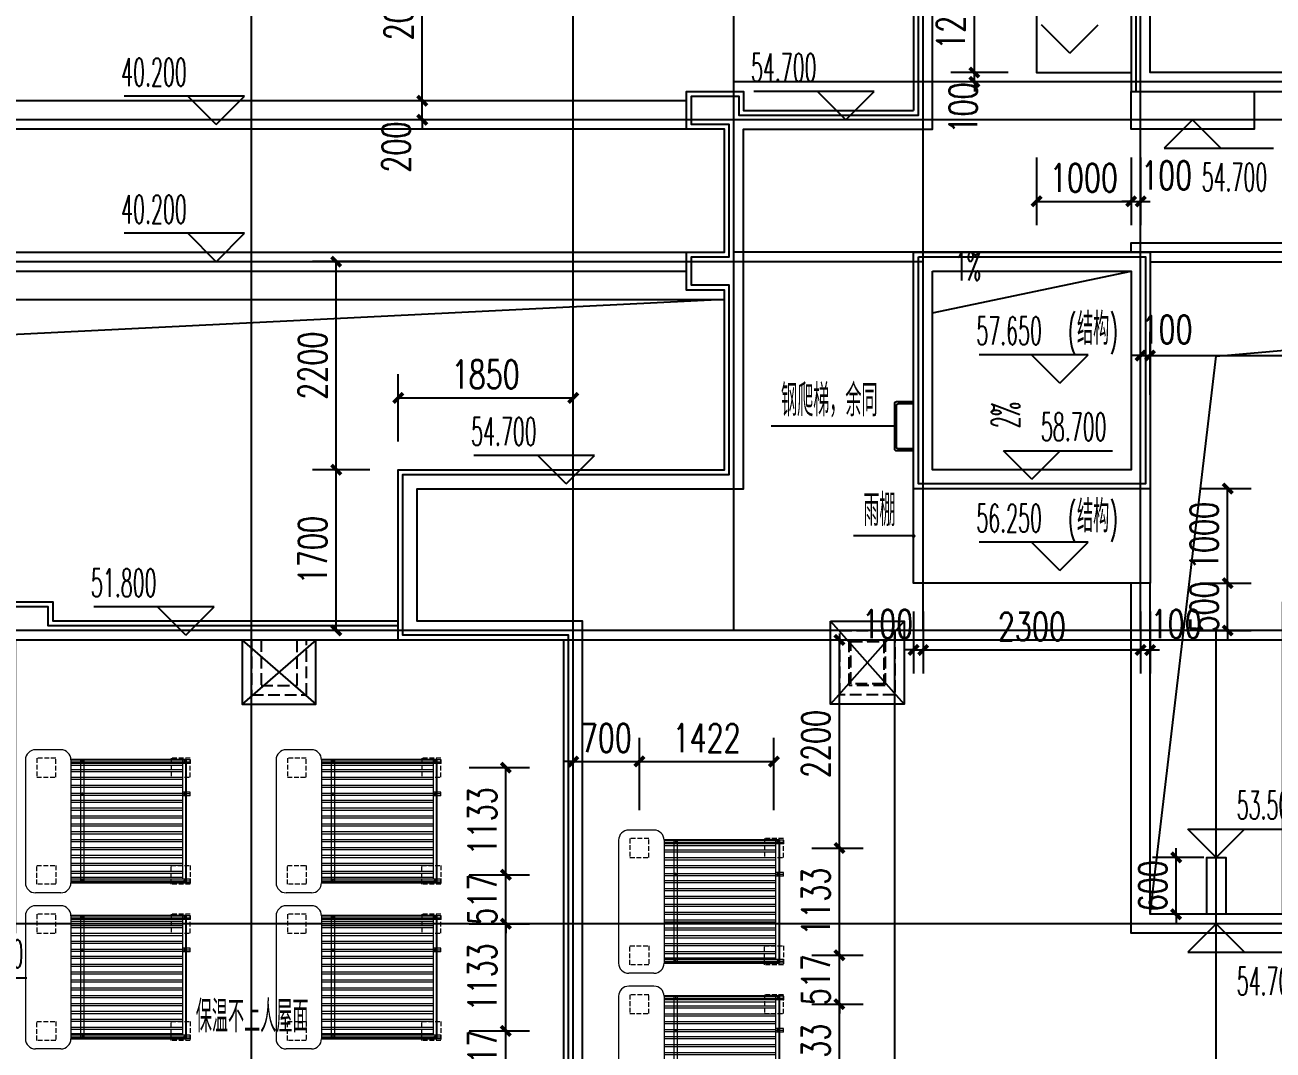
# Model space of a CAD drawing. Extents: x -59851 to 653804, y -249523 to 437614.
# Drawn here: x -33388 to -20191, y -224230 to -213392 of the extents above; entities that cross this region are included whole.
import ezdxf

# ---------------------------------------------------------------- set-up
doc = ezdxf.new("R2010")
doc.units = 0
doc.header["$LTSCALE"] = 1000
doc.header["$MEASUREMENT"] = 0
doc.linetypes.add('DASH', pattern=[0.35, 0.25, -0.1])
for name, color, linetype in [('A-ROOF', 7, 'Continuous'), ('A-屋顶', 4, 'Continuous'), ('A-洞口', 105, 'Continuous'), ('A-烟气道', 105, 'Continuous'), ('A-看线', 105, 'Continuous'), ('A-第三道尺寸线', 105, 'Continuous'), ('A-雨棚', 153, 'Continuous'), ('DIM_ELEV', 3, 'Continuous'), ('DIM_LEAD', 3, 'Continuous'), ('DIM_SYMB', 3, 'Continuous'), ('DOTE', 16, 'Continuous'), ('PUB_HATCH', 8, 'Continuous'), ('PUB_TEXT', 7, 'Continuous'), ('ys', 154, 'Continuous'), ('太阳能', 252, 'Continuous')]:
    doc.layers.add(name, color=color, linetype=linetype)
doc.styles.add('_TCH_DIM', font='SIMPLEX.shx', dxfattribs={"width": 0.7, "bigfont": 'GBCBIG.shx'})
doc.styles.add('_TCH_DIM_T3', font='SIMPLEX.shx', dxfattribs={"width": 0.705882, "bigfont": 'GBCBIG.shx'})
doc.styles.get("Standard").update_dxf_attribs({"font": 'gbenor.shx', "width": 0.7, "bigfont": 'gbcbig.shx'})
doc.dimstyles.new('_TCH_ARCH&&100', dxfattribs={"dimtxt": 297.5, "dimasz": 100, "dimexe": 250, "dimexo": 300, "dimgap": 100, "dimtad": 1, "dimdec": 0, "dimzin": 0, "dimdsep": 46, "dimtxsty": '_TCH_DIM_T3', "dimblk": 'ARCHTICK', "dimcen": 0.09, "dimclrt": 7, "dimazin": 2, "dimtfac": 1, "dimtdec": 0, "dimtix": 1, "dimtmove": 2, "dimatfit": 3, "dimfxl": 0, "dimtolj": 1, "dimtzin": 0, "dimarcsym": 0})

# ---------------------------------------------------------------- blocks, each defined once
blk = doc.blocks.new('A$C325959D2')
at = {"layer": '太阳能', "lineweight": 9}
for p, q in [((1673, 1742), (374, 1742)), ((267, 1368), (267, 1635)), ((1780, 1368), (1780, 1635)), ((1673, 1261), (374, 1261)), ((374, 0), (374, 1261)), ((394, 1261), (394, 0)), ((413, 0), (413, 1261)), ((431, 1261), (431, 78)), ((476, 1261), (476, 78)), ((497, 1261), (497, 78)), ((559, 1261), (559, 78)), ((580, 1261), (580, 78)), ((642, 1261), (642, 78)), ((664, 1261), (664, 78)), ((726, 1261), (726, 78)), ((747, 1261), (747, 78)), ((809, 1261), (809, 78)), ((830, 1261), (830, 78)), ((892, 1261), (892, 78)), ((914, 1261), (914, 78)), ((976, 1261), (976, 78)), ((997, 1261), (997, 78)), ((1059, 1261), (1059, 78)), ((1080, 1261), (1080, 78)), ((1142, 1261), (1142, 78)), ((1164, 1261), (1164, 78)), ((1226, 1261), (1226, 78)), ((1247, 1261), (1247, 78)), ((1301, 1261), (1301, 78)), ((1322, 1261), (1322, 78)), ((1384, 1261), (1384, 78)), ((1406, 1261), (1406, 78)), ((1467, 1261), (1467, 78)), ((1489, 1261), (1489, 78)), ((1551, 1261), (1551, 78)), ((1572, 1261), (1572, 78)), ((1616, 1261), (1616, 78)), ((1634, 0), (1634, 1261)), ((1653, 1261), (1653, 0)), ((1673, 0), (1673, 1261)), ((374, 1156), (1673, 1156)), ((374, 1120), (1673, 1120)), ((379, 1139), (409, 1139)), ((1297, 1139), (1327, 1139)), ((1668, 1139), (1638, 1139)), ((374, 0), (413, 0)), ((379, 59), (409, 59)), ((413, 78), (1673, 78)), ((413, 42), (1673, 42)), ((1292, 0), (1292, 78)), ((1292, 0), (1331, 0)), ((1297, 59), (1327, 59)), ((1312, 0), (1312, 78)), ((1331, 0), (1331, 78)), ((1673, 0), (1634, 0)), ((1668, 59), (1638, 59))]:
    blk.add_line(p, q, dxfattribs=at)
at = {"layer": '太阳能'}
for p, q in [((374, 42), (374, 1261)), ((1673, 42), (1673, 1261)), ((374, 42), (1673, 42))]:
    blk.add_line(p, q, dxfattribs=at)
at = {"layer": '太阳能', "color": 9, "linetype": 'DASH', "lineweight": 9, "ltscale": 0.2}
for points in [[(557, 1422), (357, 1422), (357, 1622), (557, 1622)], [(1490, 1422), (1690, 1422), (1690, 1622), (1490, 1622)], [(557, 0), (357, 0), (357, 200), (557, 200)], [(1490, 0), (1690, 0), (1690, 200), (1490, 200)]]:
    blk.add_lwpolyline(points, close=True, dxfattribs=at)
at = {"layer": '太阳能', "lineweight": 9}
for centre in [(394, 1139), (1312, 1139), (1653, 1139), (394, 59), (1312, 59), (1653, 59)]:
    blk.add_circle(centre, 8.68, dxfattribs=at)
for centre, start, end in [((374, 1635), 90, 180), ((1673, 1635), 360, 90), ((374, 1368), 180, 270), ((1673, 1368), 270, 360)]:
    blk.add_arc(centre, 107, start, end, dxfattribs=at)
blk = doc.blocks.new('no2wuding0329')
at = {"layer": 'A-ROOF'}
for points in [[(-25564, 24698), (-29214, 24698), (-29214, 24898), (-29814, 24898), (-29814, 21598), (-30614, 21598), (-30614, 15698), (-27214, 15698)], [(-25564, 24648), (-29264, 24648), (-29264, 24848), (-29764, 24848), (-29764, 21548), (-30564, 21548), (-30564, 15748), (-27214, 15748)], [(-25564, 24498), (-29464, 24498), (-29614, 24498), (-29614, 21398), (-30414, 21398), (-30414, 15898), (-27214, 15898)], [(-30164, 15698), (-30164, 14948), (-27214, 14948)]]:
    blk.add_lwpolyline(points, dxfattribs=at)
at = {"layer": 'A-ROOF', "linetype": 'DASH'}
blk.add_lwpolyline([(-30114, 15698), (-30114, 14998), (-27214, 14998)], dxfattribs=at)
at = {"layer": 'A-烟气道'}
for points in [[(-27214, 24498), (-27214, 23818), (-26434, 23818), (-26434, 24498)], [(-27214, 24498), (-26434, 23818)], [(-26434, 24498), (-27214, 23818)]]:
    blk.add_lwpolyline(points, dxfattribs=at)
at = {"layer": 'A-烟气道', "linetype": 'DASH', "ltscale": 0.5}
for points in [[(-27114, 24498), (-27114, 23918), (-26534, 23918), (-26534, 24498)], [(-27014, 24498), (-27014, 24018), (-26634, 24018), (-26634, 24498)]]:
    blk.add_lwpolyline(points, dxfattribs=at)
at = {"layer": 'DIM_ELEV'}
for p, q in [((-27509, 24848), (-28783, 24848)), ((-27809, 24548), (-28109, 24848)), ((-27809, 24548), (-27509, 24848)), ((-30464, 20626), (-30764, 20926)), ((-30764, 20926), (-29490, 20926)), ((-30464, 20626), (-30164, 20926)), ((-27749, 19278), (-28049, 19578)), ((-28049, 19578), (-26775, 19578)), ((-27749, 19278), (-27449, 19578)), ((-28489, 16148), (-29763, 16148)), ((-28789, 15848), (-29089, 16148)), ((-28789, 15848), (-28489, 16148)), ((-28057, 15339), (-29331, 15339)), ((-28357, 15039), (-28657, 15339)), ((-28357, 15039), (-28057, 15339))]:
    blk.add_line(p, q, dxfattribs=at)
at = {"layer": 'PUB_TEXT', "style": '_TCH_DIM'}
for s, height, width, p in [('51.800', 297.5, 0.494118, (-28813, 24953)), ('51.800', 297.5, 0.494118, (-30220, 21031)), ('50.510', 297.5, 0.494118, (-27505, 19683)), ('(', 298, 0.494118, (-26675, 19683)), ('结构', 337.6, 0.7, (-26577, 19683)), (')', 298, 0.494118, (-26233, 19683)), ('51.800', 297.5, 0.494118, (-29793, 16253)), ('50.400', 297.5, 0.494118, (-29361, 15444))]:
    blk.add_text(s, height=height, dxfattribs=dict(at, width=width)).set_placement(p)
at = {"layer": 'PUB_TEXT', "width": 0.7}
blk.add_text('保温不上人屋面', height=337.6, dxfattribs=at).set_placement((-27704, 20349))
blk = doc.blocks.new('18roof0330')
at = {"layer": 'A-ROOF'}
for points in [[(-23814, -101452), (-23814, -94302), (-25564, -94302), (-25564, -92502), (-22114, -92502), (-22114, -90602), (-22514, -90602), (-22514, -90202), (-22114, -90202), (-22114, -88902), (-22514, -88902), (-22514, -88502), (-21914, -88502), (-21914, -88702), (-20114, -88702)], [(-23764, -101452), (-23764, -94252), (-25514, -94252), (-25514, -92552), (-22064, -92552), (-22064, -90552), (-22464, -90552), (-22464, -90252), (-22064, -90252), (-22064, -88852), (-22464, -88852), (-22464, -88552), (-21964, -88552), (-21964, -88752), (-20114, -88752)], [(-23614, -101452), (-23614, -94102), (-25364, -94102), (-25364, -92702), (-21914, -92702), (-21914, -90402), (-21914, -88902), (-20114, -88902)], [(-17814, -90202), (-17814, -90102), (-5314, -90102), (-5314, -94302), (-16014, -94302), (-16014, -97402), (-17814, -97402), (-17814, -93702)], [(-17614, -90302), (-5514, -90302), (-5514, -94102), (-15614, -94102), (-15614, -93902), (-16214, -93902), (-16214, -97202), (-17614, -97202), (-17614, -93702)], [(-24914, -92702), (-21914, -92702), (-21914, -90602)], [(-24914, -92502), (-22114, -92502), (-22114, -90602)], [(-17014, -97202), (-17014, -96602), (-16814, -96602), (-16814, -97202)]]:
    blk.add_lwpolyline(points, dxfattribs=at)
at = {"layer": 'A-烟气道'}
blk.add_lwpolyline([(-20994, -94102), (-20214, -94102), (-20214, -94982), (-20994, -94982)], close=True, dxfattribs=at)
for points in [[(-20994, -94102), (-20214, -94982)], [(-20214, -94102), (-20994, -94982)]]:
    blk.add_lwpolyline(points, dxfattribs=at)
at = {"layer": 'A-烟气道', "linetype": 'DASH', "ltscale": 0.5}
for points in [[(-20894, -94202), (-20314, -94202), (-20314, -94882), (-20894, -94882)], [(-20794, -94302), (-20414, -94302), (-20414, -94782), (-20794, -94782)], [(-20779, -94317), (-20429, -94317), (-20429, -94767), (-20779, -94767)]]:
    blk.add_lwpolyline(points, close=True, dxfattribs=at)
at = {"layer": 'A-看线'}
blk.add_lwpolyline([(-17614, -97202), (-16916, -91300), (-5514, -90302)], dxfattribs=at)
at = {"layer": 'DIM_ELEV'}
for p, q in [((-20530, -88502), (-21804, -88502)), ((-20830, -88802), (-21130, -88502)), ((-20830, -88802), (-20530, -88502)), ((-23489, -92352), (-24763, -92352)), ((-23789, -92652), (-24089, -92352)), ((-23789, -92652), (-23489, -92352)), ((-16914, -96602), (-17214, -96302)), ((-17214, -96302), (-15940, -96302)), ((-16914, -96602), (-16614, -96302)), ((-16914, -97302), (-17214, -97602)), ((-16914, -97302), (-16614, -97602)), ((-17214, -97602), (-15940, -97602))]:
    blk.add_line(p, q, dxfattribs=at)
at = {"layer": 'PUB_TEXT', "style": '_TCH_DIM', "width": 0.494118}
for s, p in [('54.700', (-21834, -88397)), ('54.700', (-24793, -92247)), ('53.500', (-16698, -96197)), ('54.700', (-16698, -98057))]:
    blk.add_text(s, height=297.5, dxfattribs=at).set_placement(p)
blk = doc.blocks.new('A$C0EE327CC')
at = {"layer": 'A-屋顶'}
for points in [[(520, 200), (520, 20, -0.414214), (500, 0), (20, 0, -0.414214), (0, 20), (0, 200)], [(500, 200), (500, 40, -0.414214), (480, 20), (40, 20, -0.414214), (20, 40), (20, 200)]]:
    blk.add_lwpolyline(points, format="xyb", dxfattribs=at)
blk = doc.blocks.new('hexintongroof0330')
for points in [[(-17814, -145002), (-17814, -147902), (-8014, -147902), (-8014, -148302), (-7114, -148302), (-7114, -146802), (-7814, -146802), (-7814, -145002), (-8314, -145002), (-8314, -144702), (-8514, -144702), (-8514, -145002), (-20114, -145002), (-20114, -148102)], [(-17764, -145052), (-17764, -147902)]]:
    blk.add_lwpolyline(points)
for points in [[(-20114, -149602), (-17614, -149602), (-17614, -152102), (-20114, -152102)], [(-20064, -149652), (-17664, -149652), (-17664, -152052), (-20064, -152052)], [(-19914, -149802), (-17814, -149802), (-17814, -151902), (-19914, -151902)]]:
    blk.add_lwpolyline(points, close=True)
at = {"layer": 'A-ROOF'}
for points in [[(-20114, -148152), (-20064, -148152), (-20064, -145052), (-17814, -145052)], [(-20114, -148302), (-19914, -148302), (-19914, -145202), (-17814, -145202)], [(-8014, -147702), (-17614, -147702), (-17614, -145202)], [(-16514, -147902), (-16514, -148302), (-17814, -148302), (-17814, -147902)], [(-16514, -147902), (-16514, -148302), (-17814, -148302)]]:
    blk.add_lwpolyline(points, dxfattribs=at)
at = {"layer": 'A-雨棚'}
for points in [[(-17814, -146502), (-18814, -146502), (-18814, -147702), (-17814, -147702)], [(-17614, -152102), (-17614, -153102), (-20114, -153102), (-20114, -152102)]]:
    blk.add_lwpolyline(points, dxfattribs=at)
at = {"layer": 'DIM_ELEV'}
for p, q in [((-18463, -147497), (-18763, -147197)), ((-18463, -147497), (-18163, -147197)), ((-17164, -148202), (-17464, -148502)), ((-17164, -148202), (-16864, -148502)), ((-17464, -148502), (-16310, -148502)), ((-18267, -150686), (-19421, -150686)), ((-18567, -150986), (-18867, -150686)), ((-18567, -150986), (-18267, -150686)), ((-18864, -152002), (-19164, -151702)), ((-19164, -151702), (-18010, -151702)), ((-18864, -152002), (-18564, -151702)), ((-18267, -152668), (-19421, -152668)), ((-18567, -152968), (-18867, -152668)), ((-18567, -152968), (-18267, -152668))]:
    blk.add_line(p, q, dxfattribs=at)
at = {"layer": 'DIM_LEAD'}
for p, q in [((-20446, -151442), (-21621, -151442)), ((-20314, -151442), (-20446, -151442)), ((-20226, -152602), (-20751, -152602)), ((-20114, -152602), (-20226, -152602)), ((-20114, -152602), (-20226, -152602))]:
    blk.add_line(p, q, dxfattribs=at)
for points, const_width in [([(-20307, -151442, 1), (-20320, -151442, 1)], 13.3), ([(-20104, -152602, 1), (-20124, -152602, 1)], 20), ([(-20104, -152602, 1), (-20124, -152602, 1)], 20)]:
    blk.add_lwpolyline(points, format="xyb", close=True, dxfattribs=dict(at, const_width=const_width))
at = {"layer": 'DIM_SYMB'}
for points in [[(-19846, -150004, 0, 0, 0), (-19352, -150004, 80, 0, 0), (-19052, -150004, 0, 0, 0)], [(-18886, -151617, 0, 0, 0), (-18886, -151124, 80, 0, 0), (-18886, -150824, 0, 0, 0)]]:
    blk.add_lwpolyline(points, format="xyseb", dxfattribs=at)
at = {"layer": 'ys'}
blk.add_lwpolyline([(-19914, -150244), (-17814, -149802)], dxfattribs=at)
at = {"layer": 'PUB_HATCH', "rotation": 270}
blk.add_blockref('A$C0EE327CC', (-20314, -151182), dxfattribs=at)
at = {"layer": 'PUB_TEXT', "style": '_TCH_DIM'}
for s, height, width, p in [('54.700', 297.5, 0.494118, (-17068, -148957)), ('1%', 297.5, 0.494118, (-19677, -149900)), ('57.650', 297.5, 0.494118, (-19451, -150581)), ('(', 298, 0.494118, (-18484, -150581)), ('结构', 337.6, 0.7, (-18386, -150581)), (')', 298, 0.494118, (-18042, -150581)), ('钢爬梯，余同', 337.6, 0.7, (-21516, -151337)), ('58.700', 297.5, 0.494118, (-18768, -151597)), ('雨棚', 337.6, 0.7, (-20646, -152497)), ('56.250', 297.5, 0.494118, (-19451, -152563)), ('(', 298, 0.494118, (-18484, -152563)), ('结构', 337.6, 0.7, (-18386, -152563)), (')', 298, 0.494118, (-18042, -152563))]:
    blk.add_text(s, height=height, dxfattribs=dict(at, width=width)).set_placement(p)
at = {"layer": 'PUB_TEXT', "style": '_TCH_DIM', "width": 0.494118}
blk.add_text('2%', height=297.5, rotation=90, dxfattribs=at).set_placement((-18992, -151462))
blk = doc.blocks.new('no1wuding0329')
at = {"layer": 'A-ROOF'}
for points in [[(-22514, 89598), (-32414, 89598), (-32414, 89698), (-33014, 89698), (-33014, 89598), (-33814, 89598), (-33814, 90198), (-37214, 90198), (-37214, 96098), (-40014, 96098), (-40014, 96198), (-44214, 96198), (-44214, 75098), (-40814, 75098)], [(-22514, 89398), (-32464, 89398), (-32464, 89648), (-32964, 89648), (-32964, 89398), (-33864, 89398), (-33864, 90148), (-37264, 90148), (-37264, 96048), (-40064, 96048), (-40064, 96148), (-44164, 96148), (-44164, 75148), (-40814, 75148)], [(-22514, 89298), (-32664, 89298), (-32764, 89298), (-34014, 89298)], [(-30614, 80798), (-31414, 80798), (-31414, 83898), (-31614, 83898), (-31614, 83898), (-37414, 83898), (-37414, 87998), (-37014, 87998), (-37014, 87998), (-32814, 87998), (-32814, 87998), (-32614, 87998), (-32614, 87998), (-22514, 87998)], [(-30614, 80998), (-31214, 80998), (-31214, 84298), (-31814, 84298), (-31814, 84098), (-37214, 84098), (-37214, 87598), (-36814, 87598), (-36814, 87798), (-33014, 87798), (-33014, 87598), (-32414, 87598), (-32414, 87798), (-22514, 87798), (-22514, 87798)], [(-37214, 87498), (-22114, 87498)]]:
    blk.add_lwpolyline(points, dxfattribs=at)
at = {"layer": 'A-洞口'}
blk.add_lwpolyline([(-22114, 87498), (-36570, 86784), (-37214, 84098)], dxfattribs=at)
at = {"layer": 'DIM_ELEV'}
for p, q in [((-27189, 89648), (-28463, 89648)), ((-27489, 89348), (-27789, 89648)), ((-27489, 89348), (-27189, 89648)), ((-27189, 88198), (-28463, 88198)), ((-27489, 87898), (-27789, 88198)), ((-27489, 87898), (-27189, 88198))]:
    blk.add_line(p, q, dxfattribs=at)
at = {"layer": 'PUB_TEXT', "style": '_TCH_DIM', "width": 0.494118}
for p in [(-28493, 89753), (-28493, 88303)]:
    blk.add_text('40.200', height=297.5, dxfattribs=at).set_placement(p)
blk = doc.blocks.new('roofzhouxian')
at = {"layer": 'DOTE'}
for p, q in [((-30992, -309503), (-30992, -279124)), ((-27592, -309503), (-27592, -279124)), ((-25892, -295195), (-25892, -279124)), ((-23892, -295195), (-23892, -279124)), ((-21592, -295195), (-21592, -279124)), ((11694, -289395), (-25892, -289395)), ((11694, -289795), (-49367, -289795)), ((11694, -291195), (-25892, -291195)), ((-23892, -291295), (-49367, -291295)), ((-7192, -295195), (-49367, -295195)), ((-24192, -309503), (-24192, -295195)), ((-20792, -309503), (-20792, -295195)), ((11694, -295295), (-49367, -295295)), ((11694, -298295), (-49367, -298295))]:
    blk.add_line(p, q, dxfattribs=at)
blk = doc.blocks.new('_ArchTick')
at = {"color": 0, "linetype": 'ByBlock', "const_width": 0.4}
blk.add_lwpolyline([(-0.5, -0.5), (0.5, 0.5)], dxfattribs=at)
blk = doc.blocks.new('*D1045')
at = {"layer": 'A-第三道尺寸线', "color": 0, "lineweight": -2, "transparency": 16777216}
for p, q in [((-28691, -221244), (-28053, -221244)), ((-28303, -222377), (-28303, -221244)), ((-28691, -222377), (-28053, -222377))]:
    blk.add_line(p, q, dxfattribs=at)
at = {"layer": 'Defpoints', "color": 0, "transparency": 16777216}
for p in [(-28991, -221244), (-28303, -221244), (-28991, -222377)]:
    blk.add_point(p, dxfattribs=at)
at = {"layer": 'A-第三道尺寸线', "color": 0, "lineweight": -2, "transparency": 16777216, "xscale": 100, "yscale": 100, "zscale": 100}
for p, rotation in [((-28303, -221244), 90), ((-28303, -222377), 270)]:
    blk.add_blockref('_ArchTick', p, dxfattribs=dict(at, rotation=rotation))
at = {"layer": 'A-第三道尺寸线', "color": 7, "transparency": 16777216, "insert": (-28552, -221811), "char_height": 297.5, "attachment_point": 5, "rotation": 90, "style": '_TCH_DIM_T3'}
blk.add_mtext('\\A1;1133', dxfattribs=at)
blk = doc.blocks.new('*D1046')
at = {"layer": 'A-第三道尺寸线', "color": 0, "lineweight": -2, "transparency": 16777216}
for p, q in [((-28303, -222377), (-28303, -222277)), ((-28691, -222377), (-28053, -222377)), ((-28303, -222894), (-28303, -222377)), ((-28691, -222894), (-28053, -222894)), ((-28303, -222894), (-28303, -222994))]:
    blk.add_line(p, q, dxfattribs=at)
at = {"layer": 'Defpoints', "color": 0, "transparency": 16777216}
for p in [(-28991, -222377), (-28303, -222377), (-28991, -222894)]:
    blk.add_point(p, dxfattribs=at)
at = {"layer": 'A-第三道尺寸线', "color": 0, "lineweight": -2, "transparency": 16777216, "xscale": 100, "yscale": 100, "zscale": 100}
for p, rotation in [((-28303, -222377), 270), ((-28303, -222894), 90)]:
    blk.add_blockref('_ArchTick', p, dxfattribs=dict(at, rotation=rotation))
at = {"layer": 'A-第三道尺寸线', "color": 7, "transparency": 16777216, "insert": (-28552, -222636), "char_height": 297.5, "attachment_point": 5, "rotation": 90, "style": '_TCH_DIM_T3'}
blk.add_mtext('\\A1;517', dxfattribs=at)
blk = doc.blocks.new('*D1047')
at = {"layer": 'A-第三道尺寸线', "color": 0, "lineweight": -2, "transparency": 16777216}
for p, q in [((-28691, -222894), (-28053, -222894)), ((-28303, -224027), (-28303, -222894)), ((-28691, -224027), (-28053, -224027))]:
    blk.add_line(p, q, dxfattribs=at)
at = {"layer": 'Defpoints', "color": 0, "transparency": 16777216}
for p in [(-28991, -222894), (-28303, -222894), (-28991, -224027)]:
    blk.add_point(p, dxfattribs=at)
at = {"layer": 'A-第三道尺寸线', "color": 0, "lineweight": -2, "transparency": 16777216, "xscale": 100, "yscale": 100, "zscale": 100}
for p, rotation in [((-28303, -222894), 90), ((-28303, -224027), 270)]:
    blk.add_blockref('_ArchTick', p, dxfattribs=dict(at, rotation=rotation))
at = {"layer": 'A-第三道尺寸线', "color": 7, "transparency": 16777216, "insert": (-28552, -223461), "char_height": 297.5, "attachment_point": 5, "rotation": 90, "style": '_TCH_DIM_T3'}
blk.add_mtext('\\A1;1133', dxfattribs=at)
blk = doc.blocks.new('*D1048')
at = {"layer": 'A-第三道尺寸线', "color": 0, "lineweight": -2, "transparency": 16777216}
for p, q in [((-28303, -224027), (-28303, -223927)), ((-28691, -224027), (-28053, -224027)), ((-28303, -224544), (-28303, -224027)), ((-28691, -224544), (-28053, -224544)), ((-28303, -224544), (-28303, -224644))]:
    blk.add_line(p, q, dxfattribs=at)
at = {"layer": 'Defpoints', "color": 0, "transparency": 16777216}
for p in [(-28991, -224027), (-28303, -224027), (-28991, -224544)]:
    blk.add_point(p, dxfattribs=at)
at = {"layer": 'A-第三道尺寸线', "color": 0, "lineweight": -2, "transparency": 16777216, "xscale": 100, "yscale": 100, "zscale": 100}
for p, rotation in [((-28303, -224027), 270), ((-28303, -224544), 90)]:
    blk.add_blockref('_ArchTick', p, dxfattribs=dict(at, rotation=rotation))
at = {"layer": 'A-第三道尺寸线', "color": 7, "transparency": 16777216, "insert": (-28552, -224286), "char_height": 297.5, "attachment_point": 5, "rotation": 90, "style": '_TCH_DIM_T3'}
blk.add_mtext('\\A1;517', dxfattribs=at)
blk = doc.blocks.new('*D1060')
at = {"layer": 'A-第三道尺寸线', "color": 0, "lineweight": -2, "transparency": 16777216}
for p, q in [((-25069, -223744), (-24526, -223744)), ((-24776, -224877), (-24776, -223744)), ((-25069, -224877), (-24526, -224877))]:
    blk.add_line(p, q, dxfattribs=at)
at = {"layer": 'Defpoints', "color": 0, "transparency": 16777216}
for p in [(-25369, -223744), (-24776, -223744), (-25369, -224877)]:
    blk.add_point(p, dxfattribs=at)
at = {"layer": 'A-第三道尺寸线', "color": 0, "lineweight": -2, "transparency": 16777216, "xscale": 100, "yscale": 100, "zscale": 100}
for p, rotation in [((-24776, -223744), 90), ((-24776, -224877), 270)]:
    blk.add_blockref('_ArchTick', p, dxfattribs=dict(at, rotation=rotation))
at = {"layer": 'A-第三道尺寸线', "color": 7, "transparency": 16777216, "insert": (-25025, -224311), "char_height": 297.5, "attachment_point": 5, "rotation": 90, "style": '_TCH_DIM_T3'}
blk.add_mtext('\\A1;1133', dxfattribs=at)
blk = doc.blocks.new('*D1061')
at = {"layer": 'A-第三道尺寸线', "color": 0, "lineweight": -2, "transparency": 16777216}
for p, q in [((-24776, -223227), (-24776, -223127)), ((-25069, -223227), (-24526, -223227)), ((-24776, -223744), (-24776, -223227)), ((-25069, -223744), (-24526, -223744)), ((-24776, -223744), (-24776, -223844))]:
    blk.add_line(p, q, dxfattribs=at)
at = {"layer": 'Defpoints', "color": 0, "transparency": 16777216}
for p in [(-25369, -223227), (-24776, -223227), (-25369, -223744)]:
    blk.add_point(p, dxfattribs=at)
at = {"layer": 'A-第三道尺寸线', "color": 0, "lineweight": -2, "transparency": 16777216, "xscale": 100, "yscale": 100, "zscale": 100}
for p, rotation in [((-24776, -223227), 270), ((-24776, -223744), 90)]:
    blk.add_blockref('_ArchTick', p, dxfattribs=dict(at, rotation=rotation))
at = {"layer": 'A-第三道尺寸线', "color": 7, "transparency": 16777216, "insert": (-25025, -223486), "char_height": 297.5, "attachment_point": 5, "rotation": 90, "style": '_TCH_DIM_T3'}
blk.add_mtext('\\A1;517', dxfattribs=at)
blk = doc.blocks.new('*D1062')
at = {"layer": 'A-第三道尺寸线', "color": 0, "lineweight": -2, "transparency": 16777216}
for p, q in [((-25069, -222094), (-24526, -222094)), ((-24776, -223227), (-24776, -222094)), ((-25069, -223227), (-24526, -223227))]:
    blk.add_line(p, q, dxfattribs=at)
at = {"layer": 'Defpoints', "color": 0, "transparency": 16777216}
for p in [(-25369, -222094), (-24776, -222094), (-25369, -223227)]:
    blk.add_point(p, dxfattribs=at)
at = {"layer": 'A-第三道尺寸线', "color": 0, "lineweight": -2, "transparency": 16777216, "xscale": 100, "yscale": 100, "zscale": 100}
for p, rotation in [((-24776, -222094), 90), ((-24776, -223227), 270)]:
    blk.add_blockref('_ArchTick', p, dxfattribs=dict(at, rotation=rotation))
at = {"layer": 'A-第三道尺寸线', "color": 7, "transparency": 16777216, "insert": (-25025, -222661), "char_height": 297.5, "attachment_point": 5, "rotation": 90, "style": '_TCH_DIM_T3'}
blk.add_mtext('\\A1;1133', dxfattribs=at)
blk = doc.blocks.new('*D1063')
at = {"layer": 'A-第三道尺寸线', "color": 0, "lineweight": -2, "transparency": 16777216}
for p, q in [((-25069, -219894), (-24526, -219894)), ((-24776, -222094), (-24776, -219894)), ((-25069, -222094), (-24526, -222094))]:
    blk.add_line(p, q, dxfattribs=at)
at = {"layer": 'Defpoints', "color": 0, "transparency": 16777216}
for p in [(-25369, -219894), (-24776, -219894), (-25369, -222094)]:
    blk.add_point(p, dxfattribs=at)
at = {"layer": 'A-第三道尺寸线', "color": 0, "lineweight": -2, "transparency": 16777216, "xscale": 100, "yscale": 100, "zscale": 100}
for p, rotation in [((-24776, -219894), 90), ((-24776, -222094), 270)]:
    blk.add_blockref('_ArchTick', p, dxfattribs=dict(at, rotation=rotation))
at = {"layer": 'A-第三道尺寸线', "color": 7, "transparency": 16777216, "insert": (-25025, -220994), "char_height": 297.5, "attachment_point": 5, "rotation": 90, "style": '_TCH_DIM_T3'}
blk.add_mtext('\\A1;2200', dxfattribs=at)
blk = doc.blocks.new('*D1064')
at = {"layer": 'A-第三道尺寸线', "color": 0, "lineweight": -2, "transparency": 16777216}
for p, q in [((-27591, -221694), (-27591, -220929)), ((-26891, -221694), (-26891, -220929)), ((-27591, -221179), (-27691, -221179)), ((-27591, -221179), (-26891, -221179)), ((-26891, -221179), (-26791, -221179))]:
    blk.add_line(p, q, dxfattribs=at)
at = {"layer": 'Defpoints', "color": 0, "transparency": 16777216}
for p in [(-26891, -221179), (-27591, -221994), (-26891, -221994)]:
    blk.add_point(p, dxfattribs=at)
at = {"layer": 'A-第三道尺寸线', "color": 0, "lineweight": -2, "transparency": 16777216, "xscale": 100, "yscale": 100, "zscale": 100}
blk.add_blockref('_ArchTick', (-27591, -221179), dxfattribs=at)
at = {"layer": 'A-第三道尺寸线', "color": 0, "lineweight": -2, "transparency": 16777216, "xscale": 100, "yscale": 100, "zscale": 100, "rotation": 180}
blk.add_blockref('_ArchTick', (-26891, -221179), dxfattribs=at)
at = {"layer": 'A-第三道尺寸线', "color": 7, "transparency": 16777216, "insert": (-27241, -220930), "char_height": 297.5, "attachment_point": 5, "style": '_TCH_DIM_T3'}
blk.add_mtext('\\A1;700', dxfattribs=at)
blk = doc.blocks.new('*D1065')
at = {"layer": 'A-第三道尺寸线', "color": 0, "lineweight": -2, "transparency": 16777216}
for p, q in [((-26891, -221694), (-26891, -220929)), ((-25469, -221694), (-25469, -220929)), ((-26891, -221179), (-25469, -221179))]:
    blk.add_line(p, q, dxfattribs=at)
at = {"layer": 'Defpoints', "color": 0, "transparency": 16777216}
for p in [(-25469, -221179), (-26891, -221994), (-25469, -221994)]:
    blk.add_point(p, dxfattribs=at)
at = {"layer": 'A-第三道尺寸线', "color": 0, "lineweight": -2, "transparency": 16777216, "xscale": 100, "yscale": 100, "zscale": 100, "rotation": 180}
blk.add_blockref('_ArchTick', (-26891, -221179), dxfattribs=at)
at = {"layer": 'A-第三道尺寸线', "color": 0, "lineweight": -2, "transparency": 16777216, "xscale": 100, "yscale": 100, "zscale": 100}
blk.add_blockref('_ArchTick', (-25469, -221179), dxfattribs=at)
at = {"layer": 'A-第三道尺寸线', "color": 7, "transparency": 16777216, "insert": (-26180, -220930), "char_height": 297.5, "attachment_point": 5, "style": '_TCH_DIM_T3'}
blk.add_mtext('\\A1;1422', dxfattribs=at)
blk = doc.blocks.new('*D1118')
at = {"layer": 'A-第三道尺寸线', "color": 0, "lineweight": -2, "transparency": 16777216}
for p, q in [((-21691, -214794), (-21691, -215507)), ((-21591, -214794), (-21591, -215507)), ((-21691, -215257), (-21791, -215257)), ((-21691, -215257), (-21591, -215257)), ((-21591, -215257), (-21491, -215257))]:
    blk.add_line(p, q, dxfattribs=at)
at = {"layer": 'Defpoints', "color": 0, "transparency": 16777216}
for p in [(-21691, -214494), (-21591, -214494), (-21591, -215257)]:
    blk.add_point(p, dxfattribs=at)
at = {"layer": 'A-第三道尺寸线', "color": 0, "lineweight": -2, "transparency": 16777216, "xscale": 100, "yscale": 100, "zscale": 100}
blk.add_blockref('_ArchTick', (-21691, -215257), dxfattribs=at)
at = {"layer": 'A-第三道尺寸线', "color": 0, "lineweight": -2, "transparency": 16777216, "xscale": 100, "yscale": 100, "zscale": 100, "rotation": 180}
blk.add_blockref('_ArchTick', (-21591, -215257), dxfattribs=at)
at = {"layer": 'A-第三道尺寸线', "color": 7, "transparency": 16777216, "insert": (-21316, -214982), "char_height": 297.5, "attachment_point": 5, "style": '_TCH_DIM_T3'}
blk.add_mtext('\\A1;100', dxfattribs=at)
blk = doc.blocks.new('*D1119')
at = {"layer": 'A-第三道尺寸线', "color": 0, "lineweight": -2, "transparency": 16777216}
for p, q in [((-22691, -214794), (-22691, -215507)), ((-21691, -214794), (-21691, -215507)), ((-22691, -215257), (-21691, -215257))]:
    blk.add_line(p, q, dxfattribs=at)
at = {"layer": 'Defpoints', "color": 0, "transparency": 16777216}
for p in [(-22691, -214494), (-21691, -214494), (-21691, -215257)]:
    blk.add_point(p, dxfattribs=at)
at = {"layer": 'A-第三道尺寸线', "color": 0, "lineweight": -2, "transparency": 16777216, "xscale": 100, "yscale": 100, "zscale": 100, "rotation": 180}
blk.add_blockref('_ArchTick', (-22691, -215257), dxfattribs=at)
at = {"layer": 'A-第三道尺寸线', "color": 0, "lineweight": -2, "transparency": 16777216, "xscale": 100, "yscale": 100, "zscale": 100}
blk.add_blockref('_ArchTick', (-21691, -215257), dxfattribs=at)
at = {"layer": 'A-第三道尺寸线', "color": 7, "transparency": 16777216, "insert": (-22191, -215009), "char_height": 297.5, "attachment_point": 5, "style": '_TCH_DIM_T3'}
blk.add_mtext('\\A1;1000', dxfattribs=at)
blk = doc.blocks.new('*D1120')
at = {"layer": 'A-第三道尺寸线', "color": 0, "lineweight": -2, "transparency": 16777216}
for p, q in [((-22991, -212694), (-23599, -212694)), ((-23349, -213894), (-23349, -212694)), ((-22991, -213894), (-23599, -213894))]:
    blk.add_line(p, q, dxfattribs=at)
at = {"layer": 'Defpoints', "color": 0, "transparency": 16777216}
for p in [(-23349, -212694), (-22691, -212694), (-22691, -213894)]:
    blk.add_point(p, dxfattribs=at)
at = {"layer": 'A-第三道尺寸线', "color": 0, "lineweight": -2, "transparency": 16777216, "xscale": 100, "yscale": 100, "zscale": 100}
for p, rotation in [((-23349, -212694), 90), ((-23349, -213894), 270)]:
    blk.add_blockref('_ArchTick', p, dxfattribs=dict(at, rotation=rotation))
at = {"layer": 'A-第三道尺寸线', "color": 7, "transparency": 16777216, "insert": (-23598, -213294), "char_height": 297.5, "attachment_point": 5, "rotation": 90, "style": '_TCH_DIM_T3'}
blk.add_mtext('\\A1;1200', dxfattribs=at)
blk = doc.blocks.new('*D1121')
at = {"layer": 'A-第三道尺寸线', "color": 0, "lineweight": -2, "transparency": 16777216}
for p, q in [((-22991, -213894), (-23599, -213894)), ((-23349, -213894), (-23349, -213794)), ((-23349, -213994), (-23349, -213894)), ((-22991, -213994), (-23599, -213994)), ((-23349, -213994), (-23349, -214094))]:
    blk.add_line(p, q, dxfattribs=at)
at = {"layer": 'Defpoints', "color": 0, "transparency": 16777216}
for p in [(-23349, -213894), (-22691, -213894), (-22691, -213994)]:
    blk.add_point(p, dxfattribs=at)
at = {"layer": 'A-第三道尺寸线', "color": 0, "lineweight": -2, "transparency": 16777216, "xscale": 100, "yscale": 100, "zscale": 100}
for p, rotation in [((-23349, -213894), 270), ((-23349, -213994), 90)]:
    blk.add_blockref('_ArchTick', p, dxfattribs=dict(at, rotation=rotation))
at = {"layer": 'A-第三道尺寸线', "color": 7, "transparency": 16777216, "insert": (-23467, -214269), "char_height": 297.5, "attachment_point": 5, "rotation": 90, "style": '_TCH_DIM_T3'}
blk.add_mtext('\\A1;100', dxfattribs=at)
blk = doc.blocks.new('*D1271')
at = {"layer": 'A-第三道尺寸线', "color": 0, "lineweight": -2, "transparency": 16777216}
for p, q in [((-21491, -217301), (-21491, -216637)), ((-9391, -217301), (-9391, -216637)), ((-21491, -216887), (-9391, -216887))]:
    blk.add_line(p, q, dxfattribs=at)
at = {"layer": 'Defpoints', "color": 0, "transparency": 16777216}
for p in [(-9391, -216887), (-21491, -217601), (-9391, -217601)]:
    blk.add_point(p, dxfattribs=at)
at = {"layer": 'A-第三道尺寸线', "color": 0, "lineweight": -2, "transparency": 16777216, "xscale": 100, "yscale": 100, "zscale": 100, "rotation": 180}
blk.add_blockref('_ArchTick', (-21491, -216887), dxfattribs=at)
at = {"layer": 'A-第三道尺寸线', "color": 0, "lineweight": -2, "transparency": 16777216, "xscale": 100, "yscale": 100, "zscale": 100}
blk.add_blockref('_ArchTick', (-9391, -216887), dxfattribs=at)
at = {"layer": 'A-第三道尺寸线', "color": 7, "transparency": 16777216, "insert": (-15441, -216638), "char_height": 297.5, "attachment_point": 5, "style": '_TCH_DIM_T3'}
blk.add_mtext('\\A1;12100', dxfattribs=at)
blk = doc.blocks.new('*D1272')
at = {"layer": 'A-第三道尺寸线', "color": 0, "lineweight": -2, "transparency": 16777216}
for p, q in [((-21591, -217301), (-21591, -216637)), ((-21491, -217301), (-21491, -216637)), ((-21591, -216887), (-21691, -216887)), ((-21591, -216887), (-21491, -216887)), ((-21491, -216887), (-21391, -216887))]:
    blk.add_line(p, q, dxfattribs=at)
at = {"layer": 'Defpoints', "color": 0, "transparency": 16777216}
for p in [(-21491, -216887), (-21591, -217601), (-21491, -217601)]:
    blk.add_point(p, dxfattribs=at)
at = {"layer": 'A-第三道尺寸线', "color": 0, "lineweight": -2, "transparency": 16777216, "xscale": 100, "yscale": 100, "zscale": 100}
blk.add_blockref('_ArchTick', (-21591, -216887), dxfattribs=at)
at = {"layer": 'A-第三道尺寸线', "color": 0, "lineweight": -2, "transparency": 16777216, "xscale": 100, "yscale": 100, "zscale": 100, "rotation": 180}
blk.add_blockref('_ArchTick', (-21491, -216887), dxfattribs=at)
at = {"layer": 'A-第三道尺寸线', "color": 7, "transparency": 16777216, "insert": (-21312, -216612), "char_height": 297.5, "attachment_point": 5, "style": '_TCH_DIM_T3'}
blk.add_mtext('\\A1;100', dxfattribs=at)
blk = doc.blocks.new('*D1300')
at = {"layer": 'A-第三道尺寸线', "color": 0, "lineweight": -2, "transparency": 16777216}
for p, q in [((-21215, -222194), (-21215, -222094)), ((-20923, -222194), (-21465, -222194)), ((-21215, -222794), (-21215, -222194)), ((-20923, -222794), (-21465, -222794)), ((-21215, -222794), (-21215, -222894))]:
    blk.add_line(p, q, dxfattribs=at)
at = {"layer": 'Defpoints', "color": 0, "transparency": 16777216}
for p in [(-21215, -222194), (-20623, -222194), (-20623, -222794)]:
    blk.add_point(p, dxfattribs=at)
at = {"layer": 'A-第三道尺寸线', "color": 0, "lineweight": -2, "transparency": 16777216, "xscale": 100, "yscale": 100, "zscale": 100}
for p, rotation in [((-21215, -222194), 270), ((-21215, -222794), 90)]:
    blk.add_blockref('_ArchTick', p, dxfattribs=dict(at, rotation=rotation))
at = {"layer": 'A-第三道尺寸线', "color": 7, "transparency": 16777216, "insert": (-21463, -222494), "char_height": 297.5, "attachment_point": 5, "rotation": 90, "style": '_TCH_DIM_T3'}
blk.add_mtext('\\A1;600', dxfattribs=at)
blk = doc.blocks.new('*D1303')
at = {"layer": 'A-第三道尺寸线', "color": 0, "lineweight": -2, "transparency": 16777216}
for p, q in [((-28705, -212194), (-29437, -212194)), ((-29187, -214194), (-29187, -212194)), ((-28705, -214194), (-29437, -214194))]:
    blk.add_line(p, q, dxfattribs=at)
at = {"layer": 'Defpoints', "color": 0, "transparency": 16777216}
for p in [(-29187, -212194), (-28405, -212194), (-28405, -214194)]:
    blk.add_point(p, dxfattribs=at)
at = {"layer": 'A-第三道尺寸线', "color": 0, "lineweight": -2, "transparency": 16777216, "xscale": 100, "yscale": 100, "zscale": 100}
for p, rotation in [((-29187, -212194), 90), ((-29187, -214194), 270)]:
    blk.add_blockref('_ArchTick', p, dxfattribs=dict(at, rotation=rotation))
at = {"layer": 'A-第三道尺寸线', "color": 7, "transparency": 16777216, "insert": (-29436, -213194), "char_height": 297.5, "attachment_point": 5, "rotation": 90, "style": '_TCH_DIM_T3'}
blk.add_mtext('\\A1;2000', dxfattribs=at)
blk = doc.blocks.new('*D1304')
at = {"layer": 'A-第三道尺寸线', "color": 0, "lineweight": -2, "transparency": 16777216}
for p, q in [((-29187, -214194), (-29187, -214094)), ((-28705, -214194), (-29437, -214194)), ((-29187, -214394), (-29187, -214194)), ((-28705, -214394), (-29437, -214394)), ((-29187, -214394), (-29187, -214494))]:
    blk.add_line(p, q, dxfattribs=at)
at = {"layer": 'Defpoints', "color": 0, "transparency": 16777216}
for p in [(-29187, -214194), (-28405, -214194), (-28405, -214394)]:
    blk.add_point(p, dxfattribs=at)
at = {"layer": 'A-第三道尺寸线', "color": 0, "lineweight": -2, "transparency": 16777216, "xscale": 100, "yscale": 100, "zscale": 100}
for p, rotation in [((-29187, -214194), 270), ((-29187, -214394), 90)]:
    blk.add_blockref('_ArchTick', p, dxfattribs=dict(at, rotation=rotation))
at = {"layer": 'A-第三道尺寸线', "color": 7, "transparency": 16777216, "insert": (-29462, -214683), "char_height": 297.5, "attachment_point": 5, "rotation": 90, "style": '_TCH_DIM_T3'}
blk.add_mtext('\\A1;200', dxfattribs=at)
blk = doc.blocks.new('*D1306')
at = {"layer": 'A-第三道尺寸线', "color": 0, "lineweight": -2, "transparency": 16777216}
for p, q in [((-29441, -217794), (-29441, -217085)), ((-27591, -217794), (-27591, -217085)), ((-29441, -217335), (-27591, -217335))]:
    blk.add_line(p, q, dxfattribs=at)
at = {"layer": 'Defpoints', "color": 0, "transparency": 16777216}
for p in [(-27591, -217335), (-29441, -218094), (-27591, -218094)]:
    blk.add_point(p, dxfattribs=at)
at = {"layer": 'A-第三道尺寸线', "color": 0, "lineweight": -2, "transparency": 16777216, "xscale": 100, "yscale": 100, "zscale": 100, "rotation": 180}
blk.add_blockref('_ArchTick', (-29441, -217335), dxfattribs=at)
at = {"layer": 'A-第三道尺寸线', "color": 0, "lineweight": -2, "transparency": 16777216, "xscale": 100, "yscale": 100, "zscale": 100}
blk.add_blockref('_ArchTick', (-27591, -217335), dxfattribs=at)
at = {"layer": 'A-第三道尺寸线', "color": 7, "transparency": 16777216, "insert": (-28516, -217086), "char_height": 297.5, "attachment_point": 5, "style": '_TCH_DIM_T3'}
blk.add_mtext('\\A1;1850', dxfattribs=at)
blk = doc.blocks.new('*D1310')
at = {"layer": 'A-第三道尺寸线', "color": 0, "lineweight": -2, "transparency": 16777216}
for p, q in [((-29741, -215894), (-30347, -215894)), ((-30097, -218094), (-30097, -215894)), ((-29741, -218094), (-30347, -218094))]:
    blk.add_line(p, q, dxfattribs=at)
at = {"layer": 'Defpoints', "color": 0, "transparency": 16777216}
for p in [(-30097, -215894), (-29441, -215894), (-29441, -218094)]:
    blk.add_point(p, dxfattribs=at)
at = {"layer": 'A-第三道尺寸线', "color": 0, "lineweight": -2, "transparency": 16777216, "xscale": 100, "yscale": 100, "zscale": 100}
for p, rotation in [((-30097, -215894), 90), ((-30097, -218094), 270)]:
    blk.add_blockref('_ArchTick', p, dxfattribs=dict(at, rotation=rotation))
at = {"layer": 'A-第三道尺寸线', "color": 7, "transparency": 16777216, "insert": (-30346, -216994), "char_height": 297.5, "attachment_point": 5, "rotation": 90, "style": '_TCH_DIM_T3'}
blk.add_mtext('\\A1;2200', dxfattribs=at)
blk = doc.blocks.new('*D1311')
at = {"layer": 'A-第三道尺寸线', "color": 0, "lineweight": -2, "transparency": 16777216}
for p, q in [((-29741, -218094), (-30347, -218094)), ((-30097, -219794), (-30097, -218094)), ((-29741, -219794), (-30347, -219794))]:
    blk.add_line(p, q, dxfattribs=at)
at = {"layer": 'Defpoints', "color": 0, "transparency": 16777216}
for p in [(-30097, -218094), (-29441, -218094), (-29441, -219794)]:
    blk.add_point(p, dxfattribs=at)
at = {"layer": 'A-第三道尺寸线', "color": 0, "lineweight": -2, "transparency": 16777216, "xscale": 100, "yscale": 100, "zscale": 100}
for p, rotation in [((-30097, -218094), 90), ((-30097, -219794), 270)]:
    blk.add_blockref('_ArchTick', p, dxfattribs=dict(at, rotation=rotation))
at = {"layer": 'A-第三道尺寸线', "color": 7, "transparency": 16777216, "insert": (-30346, -218944), "char_height": 297.5, "attachment_point": 5, "rotation": 90, "style": '_TCH_DIM_T3'}
blk.add_mtext('\\A1;1700', dxfattribs=at)
blk = doc.blocks.new('*D1484')
at = {"layer": 'A-第三道尺寸线', "color": 0, "lineweight": -2, "transparency": 16777216}
for p, q in [((-23991, -219594), (-23991, -220250)), ((-23891, -219594), (-23891, -220250)), ((-23991, -220000), (-24091, -220000)), ((-23991, -220000), (-23891, -220000)), ((-23891, -220000), (-23791, -220000))]:
    blk.add_line(p, q, dxfattribs=at)
at = {"layer": 'Defpoints', "color": 0, "transparency": 16777216}
for p in [(-23991, -219294), (-23891, -219294), (-23891, -220000)]:
    blk.add_point(p, dxfattribs=at)
at = {"layer": 'A-第三道尺寸线', "color": 0, "lineweight": -2, "transparency": 16777216, "xscale": 100, "yscale": 100, "zscale": 100}
blk.add_blockref('_ArchTick', (-23991, -220000), dxfattribs=at)
at = {"layer": 'A-第三道尺寸线', "color": 0, "lineweight": -2, "transparency": 16777216, "xscale": 100, "yscale": 100, "zscale": 100, "rotation": 180}
blk.add_blockref('_ArchTick', (-23891, -220000), dxfattribs=at)
at = {"layer": 'A-第三道尺寸线', "color": 7, "transparency": 16777216, "insert": (-24266, -219725), "char_height": 297.5, "attachment_point": 5, "style": '_TCH_DIM_T3'}
blk.add_mtext('\\A1;100', dxfattribs=at)
blk = doc.blocks.new('*D1485')
at = {"layer": 'A-第三道尺寸线', "color": 0, "lineweight": -2, "transparency": 16777216}
for p, q in [((-23891, -219594), (-23891, -220250)), ((-21591, -219594), (-21591, -220250)), ((-23891, -220000), (-21591, -220000))]:
    blk.add_line(p, q, dxfattribs=at)
at = {"layer": 'Defpoints', "color": 0, "transparency": 16777216}
for p in [(-23891, -219294), (-21591, -219294), (-21591, -220000)]:
    blk.add_point(p, dxfattribs=at)
at = {"layer": 'A-第三道尺寸线', "color": 0, "lineweight": -2, "transparency": 16777216, "xscale": 100, "yscale": 100, "zscale": 100, "rotation": 180}
blk.add_blockref('_ArchTick', (-23891, -220000), dxfattribs=at)
at = {"layer": 'A-第三道尺寸线', "color": 0, "lineweight": -2, "transparency": 16777216, "xscale": 100, "yscale": 100, "zscale": 100}
blk.add_blockref('_ArchTick', (-21591, -220000), dxfattribs=at)
at = {"layer": 'A-第三道尺寸线', "color": 7, "transparency": 16777216, "insert": (-22741, -219751), "char_height": 297.5, "attachment_point": 5, "style": '_TCH_DIM_T3'}
blk.add_mtext('\\A1;2300', dxfattribs=at)
blk = doc.blocks.new('*D1486')
at = {"layer": 'A-第三道尺寸线', "color": 0, "lineweight": -2, "transparency": 16777216}
for p, q in [((-21591, -219594), (-21591, -220250)), ((-21491, -219594), (-21491, -220250)), ((-21591, -220000), (-21691, -220000)), ((-21591, -220000), (-21491, -220000)), ((-21491, -220000), (-21391, -220000))]:
    blk.add_line(p, q, dxfattribs=at)
at = {"layer": 'Defpoints', "color": 0, "transparency": 16777216}
for p in [(-21591, -219294), (-21491, -219294), (-21491, -220000)]:
    blk.add_point(p, dxfattribs=at)
at = {"layer": 'A-第三道尺寸线', "color": 0, "lineweight": -2, "transparency": 16777216, "xscale": 100, "yscale": 100, "zscale": 100}
blk.add_blockref('_ArchTick', (-21591, -220000), dxfattribs=at)
at = {"layer": 'A-第三道尺寸线', "color": 0, "lineweight": -2, "transparency": 16777216, "xscale": 100, "yscale": 100, "zscale": 100, "rotation": 180}
blk.add_blockref('_ArchTick', (-21491, -220000), dxfattribs=at)
at = {"layer": 'A-第三道尺寸线', "color": 7, "transparency": 16777216, "insert": (-21216, -219725), "char_height": 297.5, "attachment_point": 5, "style": '_TCH_DIM_T3'}
blk.add_mtext('\\A1;100', dxfattribs=at)
blk = doc.blocks.new('*D1487')
at = {"layer": 'A-第三道尺寸线', "color": 0, "lineweight": -2, "transparency": 16777216}
for p, q in [((-20966, -218294), (-20421, -218294)), ((-20671, -219294), (-20671, -218294)), ((-20966, -219294), (-20421, -219294))]:
    blk.add_line(p, q, dxfattribs=at)
at = {"layer": 'Defpoints', "color": 0, "transparency": 16777216}
for p in [(-21266, -218294), (-20671, -218294), (-21266, -219294)]:
    blk.add_point(p, dxfattribs=at)
at = {"layer": 'A-第三道尺寸线', "color": 0, "lineweight": -2, "transparency": 16777216, "xscale": 100, "yscale": 100, "zscale": 100}
for p, rotation in [((-20671, -218294), 90), ((-20671, -219294), 270)]:
    blk.add_blockref('_ArchTick', p, dxfattribs=dict(at, rotation=rotation))
at = {"layer": 'A-第三道尺寸线', "color": 7, "transparency": 16777216, "insert": (-20920, -218794), "char_height": 297.5, "attachment_point": 5, "rotation": 90, "style": '_TCH_DIM_T3'}
blk.add_mtext('\\A1;1000', dxfattribs=at)
blk = doc.blocks.new('*D1488')
at = {"layer": 'A-第三道尺寸线', "color": 0, "lineweight": -2, "transparency": 16777216}
for p, q in [((-20671, -219294), (-20671, -219194)), ((-20966, -219294), (-20421, -219294)), ((-20671, -219794), (-20671, -219294)), ((-20966, -219794), (-20421, -219794)), ((-20671, -219794), (-20671, -219894))]:
    blk.add_line(p, q, dxfattribs=at)
at = {"layer": 'Defpoints', "color": 0, "transparency": 16777216}
for p in [(-21266, -219294), (-20671, -219294), (-21266, -219794)]:
    blk.add_point(p, dxfattribs=at)
at = {"layer": 'A-第三道尺寸线', "color": 0, "lineweight": -2, "transparency": 16777216, "xscale": 100, "yscale": 100, "zscale": 100}
for p, rotation in [((-20671, -219294), 270), ((-20671, -219794), 90)]:
    blk.add_blockref('_ArchTick', p, dxfattribs=dict(at, rotation=rotation))
at = {"layer": 'A-第三道尺寸线', "color": 7, "transparency": 16777216, "insert": (-20920, -219544), "char_height": 297.5, "attachment_point": 5, "rotation": 90, "style": '_TCH_DIM_T3'}
blk.add_mtext('\\A1;500', dxfattribs=at)

msp = doc.modelspace()

# ---------------------------------------------------------------- block references
for name, p in [('roofzhouxian', (1.1, 75400.4)), ('no1wuding0329', (-3877.3, -303792.5)), ('18roof0330', (-3877.3, -125592.5)), ('hexintongroof0330', (-3877.3, -66192.5)), ('no2wuding0329', (-3877.3, -244392.5))]:
    msp.add_blockref(name, p)
at = {"layer": '太阳能', "rotation": 90}
for p in [(-31641, -222834.3), (-28991, -222834.3), (-25369, -223684.3), (-31641, -224484.3), (-28991, -224484.3), (-25369, -225334.3)]:
    msp.add_blockref('A$C325959D2', p, dxfattribs=at)

# ---------------------------------------------------------------- dimensions: what is measured, and where the dimension line sits
at = {"layer": 'A-第三道尺寸线'}
for p1, p2, distance, picture, middle in [((-28405, -214194.3), (-28405, -212194.3), 782.3, '*D1303', (-29436, -213194.3)), ((-22691, -213894.3), (-22691, -212694.3), 657.8, '*D1120', (-23597.6, -213294.3)), ((-22691, -214494.3), (-21691, -214494.3), -763, '*D1119', (-22191, -215008.6)), ((-29441, -218094.3), (-29441, -215894.3), 656.3, '*D1310', (-30346, -216994.3)), ((-21491, -217601.3), (-9391, -217601.3), 714.8, '*D1271', (-15441, -216637.8)), ((-29441, -218094.3), (-27591, -218094.3), 759.3, '*D1306', (-28516, -217086.3)), ((-29441, -219794.3), (-29441, -218094.3), 656.3, '*D1311', (-30346, -218944.3)), ((-21266, -219294.3), (-21266, -218294.3), -594.7, '*D1487', (-20920, -218794.3)), ((-21266, -219794.3), (-21266, -219294.3), -594.7, '*D1488', (-20920, -219544.3)), ((-23891, -219294.3), (-21591, -219294.3), -705.7, '*D1485', (-22741, -219751.3)), ((-25369, -222094.3), (-25369, -219894.3), -593.2, '*D1063', (-25024.5, -220994.3)), ((-27591, -221994.3), (-26891, -221994.3), 815.8, '*D1064', (-27241, -220929.8)), ((-26891, -221994.3), (-25469, -221994.3), 815.8, '*D1065', (-26180, -220929.8)), ((-28991, -222377.3), (-28991, -221244.3), -687.7, '*D1045', (-28552, -221810.8)), ((-25369, -223227.3), (-25369, -222094.3), -593.2, '*D1062', (-25024.5, -222660.8)), ((-20623, -222794.3), (-20623, -222194.3), 591.7, '*D1300', (-21463.5, -222494.3)), ((-28991, -222894.3), (-28991, -222377.3), -687.7, '*D1046', (-28552, -222635.8)), ((-28991, -224027.3), (-28991, -222894.3), -687.7, '*D1047', (-28552, -223460.8)), ((-25369, -223744.3), (-25369, -223227.3), -593.2, '*D1061', (-25024.5, -223485.8)), ((-25369, -224877.3), (-25369, -223744.3), -593.2, '*D1060', (-25024.5, -224310.8)), ((-28991, -224544.3), (-28991, -224027.3), -687.7, '*D1048', (-28552, -224285.8))]:
    dim = msp.add_aligned_dim(p1=p1, p2=p2, distance=distance, dimstyle='_TCH_ARCH&&100', dxfattribs=at)
    dim.commit()
    dim.dimension.update_dxf_attribs({"geometry": picture, "text_midpoint": middle})
for base, p1, p2, angle, picture, middle in [((-23348.8, -213894.3), (-22691, -213994.3), (-22691, -213894.3), 90, '*D1121', (-23466.7, -214269.3)), ((-29187.3, -214194.3), (-28405, -214394.3), (-28405, -214194.3), 90, '*D1304', (-29462.3, -214683.3)), ((-21591, -215257.3), (-21691, -214494.3), (-21591, -214494.3), 0, '*D1118', (-21316, -214982.3)), ((-21491, -216886.5), (-21591, -217601.3), (-21491, -217601.3), 0, '*D1272', (-21312.3, -216611.5)), ((-23891, -220000), (-23991, -219294.3), (-23891, -219294.3), 0, '*D1484', (-24266, -219725)), ((-21491, -220000), (-21591, -219294.3), (-21491, -219294.3), 0, '*D1486', (-21216, -219725))]:
    dim = msp.add_linear_dim(base=base, p1=p1, p2=p2, angle=angle, dimstyle='_TCH_ARCH&&100', dxfattribs=at)
    dim.commit()
    dim.dimension.update_dxf_attribs({"geometry": picture, "text_midpoint": middle, "dimtype": 161})

doc.saveas('drawing.dxf')
